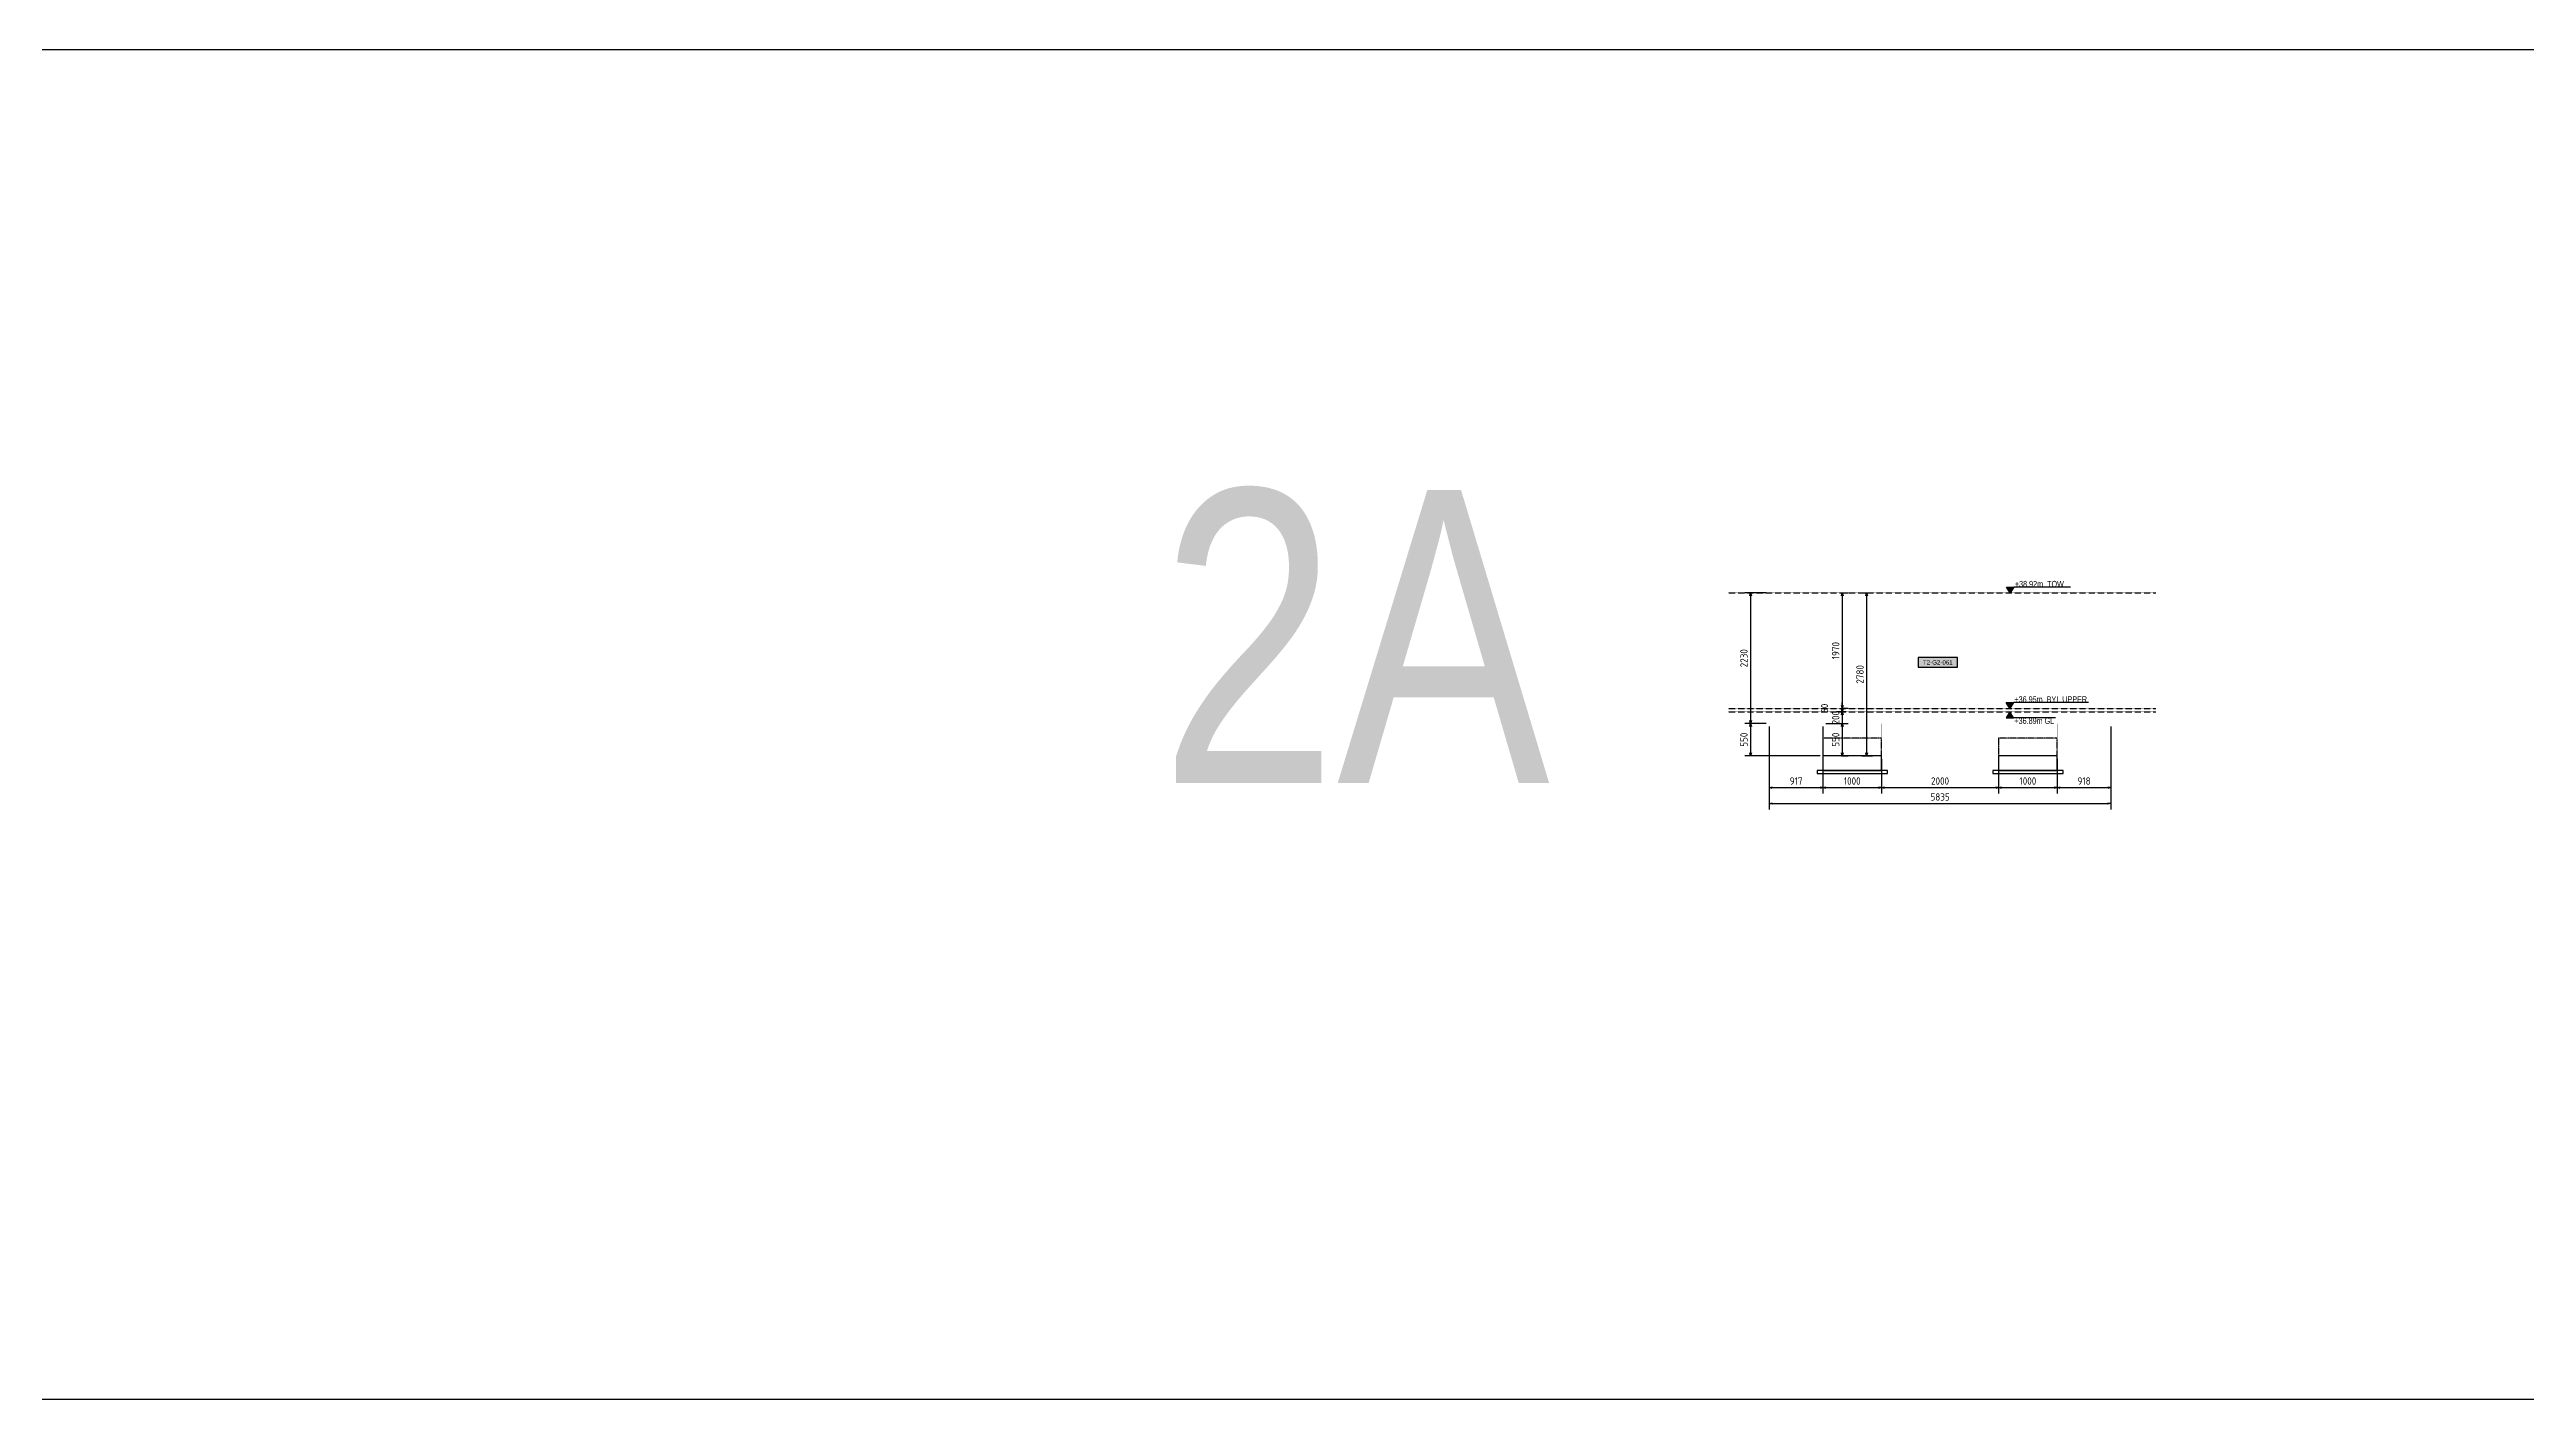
# Model space of a CAD drawing. Header units: centimetres. Extents: x -6122352 to 6876996, y -1694241 to 2592194.
# Drawn here: x 3348444 to 3390746, y 751627 to 774673 of the extents above; entities that cross this region are included whole.
import ezdxf
from ezdxf.enums import TextEntityAlignment as Align

# ---------------------------------------------------------------- set-up
doc = ezdxf.new("R2010")
doc.units = ezdxf.units.CM
doc.header["$MEASUREMENT"] = 0
doc.header["$PDMODE"] = 66
doc.header["$PDSIZE"] = 100
for name, pattern in [('23585-XR-AR-END-SETTING OUT PLAN$0$HIDDEN', [0.375, 0.25, -0.125]), ('CENTER', [2, 1.25, -0.25, 0.25, -0.25]), ('DASHED2', [0.375, 0.25, -0.125])]:
    doc.linetypes.add(name, pattern=pattern)
doc.layers.get('Defpoints').update_dxf_attribs({"color": 255, "linetype": 'CENTER'})
for name, color, linetype in [('00-MI-DIM', 7, 'Continuous'), ('@MI-TYPE-01', 30, 'Continuous'), ('@MI-TYPE-02', 6, 'Continuous'), ('JML-Dimension', 1, 'Continuous'), ('PANEL-TAGS', 7, 'Continuous'), ('SECTION', 130, 'Continuous')]:
    doc.layers.add(name, color=color, linetype=linetype)
doc.styles.add('Arial Narrow', font='ARIALN.TTF', dxfattribs={"width": 0.95, "height": 500})
doc.styles.add('PANELTAG_STYLE', font='arial.ttf')
doc.styles.add('Schueco-BEMSTIL', font='isocpeur.ttf', dxfattribs={"width": 0.9})
doc.styles.add('txt-Pisa-std', font='arial.ttf', dxfattribs={"width": 0.8})
doc.dimstyles.new('MI- JWC-TXT-2.5 MM', dxfattribs={"dimscale": 1.5, "dimtxt": 2.5, "dimasz": 1, "dimexe": 2, "dimexo": 1, "dimgap": 1, "dimtad": 1, "dimdec": 0, "dimdsep": 46, "dimtxsty": 'Schueco-BEMSTIL', "dimblk": 'OPEN30', "dimcen": 0, "dimdle": 2, "dimclrd": 140, "dimclre": 8, "dimclrt": 40, "dimadec": 0, "dimazin": 2, "dimtfac": 1, "dimtdec": 0, "dimtix": 1, "dimtmove": 2, "dimatfit": 3, "dimldrblk": 'OPEN', "dimfxl": 2, "dimlwd": -1, "dimlwe": -1, "dimarcsym": 0})

# ---------------------------------------------------------------- blocks, each defined once
blk = doc.blocks.new('_Open30')
at = {"color": 0, "linetype": 'ByBlock', "lineweight": -2}
for p, q in [((-1, 0.27), (0, 0)), ((0, 0), (-1, -0.27)), ((0, 0), (-1, 0))]:
    blk.add_line(p, q, dxfattribs=at)
blk = doc.blocks.new('*D3475')
at = {"layer": '@MI-TYPE-01', "color": 8, "transparency": 16777216}
for p, q in [((3377814, 763116), (3377814, 761973)), ((3378731, 763116), (3378731, 761973))]:
    blk.add_line(p, q, dxfattribs=at)
at = {"layer": '@MI-TYPE-01', "color": 140, "transparency": 16777216}
blk.add_line((3377864, 762073), (3378681, 762073), dxfattribs=at)
at = {"layer": 'Defpoints', "color": 0, "transparency": 16777216}
for p in [(3377814, 763166), (3378731, 763166), (3378731, 762073)]:
    blk.add_point(p, dxfattribs=at)
at = {"layer": '@MI-TYPE-01', "color": 140, "transparency": 16777216, "xscale": 50, "yscale": 50, "zscale": 50, "rotation": 180}
blk.add_blockref('_Open30', (3377814, 762073), dxfattribs=at)
at = {"layer": '@MI-TYPE-01', "color": 140, "transparency": 16777216, "xscale": 50, "yscale": 50, "zscale": 50}
blk.add_blockref('_Open30', (3378731, 762073), dxfattribs=at)
at = {"layer": '@MI-TYPE-01', "color": 40, "transparency": 16777216, "insert": (3378273, 762185), "char_height": 125, "attachment_point": 5, "style": 'Schueco-BEMSTIL'}
blk.add_mtext('917', dxfattribs=at)
blk = doc.blocks.new('_Open')
at = {"color": 0, "linetype": 'ByBlock', "lineweight": -2}
for p, q in [((-1, 0), (0, 0)), ((-1, 0), (0, 0)), ((0, 0), (-1, 0))]:
    blk.add_line(p, q, dxfattribs=at)
blk = doc.blocks.new('*D3476')
at = {"layer": '@MI-TYPE-01', "color": 8, "transparency": 16777216}
for p, q in [((3378731, 763116), (3378731, 761973)), ((3379731, 762566), (3379731, 761973))]:
    blk.add_line(p, q, dxfattribs=at)
at = {"layer": '@MI-TYPE-01', "color": 140, "transparency": 16777216}
blk.add_line((3378781, 762073), (3379681, 762073), dxfattribs=at)
at = {"layer": 'Defpoints', "color": 0, "transparency": 16777216}
for p in [(3378731, 763166), (3379731, 762616), (3379731, 762073)]:
    blk.add_point(p, dxfattribs=at)
at = {"layer": '@MI-TYPE-01', "color": 140, "transparency": 16777216, "xscale": 50, "yscale": 50, "zscale": 50, "rotation": 180}
blk.add_blockref('_Open30', (3378731, 762073), dxfattribs=at)
at = {"layer": '@MI-TYPE-01', "color": 140, "transparency": 16777216, "xscale": 50, "yscale": 50, "zscale": 50}
blk.add_blockref('_Open30', (3379731, 762073), dxfattribs=at)
at = {"layer": '@MI-TYPE-01', "color": 40, "transparency": 16777216, "insert": (3379231, 762185), "char_height": 125, "attachment_point": 5, "style": 'Schueco-BEMSTIL'}
blk.add_mtext('1000', dxfattribs=at)
blk = doc.blocks.new('*D3477')
at = {"layer": '@MI-TYPE-01', "color": 8, "transparency": 16777216}
for p, q in [((3379731, 762566), (3379731, 761973)), ((3381731, 762566), (3381731, 761973))]:
    blk.add_line(p, q, dxfattribs=at)
at = {"layer": '@MI-TYPE-01', "color": 140, "transparency": 16777216}
blk.add_line((3379781, 762073), (3381681, 762073), dxfattribs=at)
at = {"layer": 'Defpoints', "color": 0, "transparency": 16777216}
for p in [(3379731, 762616), (3381731, 762616), (3381731, 762073)]:
    blk.add_point(p, dxfattribs=at)
at = {"layer": '@MI-TYPE-01', "color": 140, "transparency": 16777216, "xscale": 50, "yscale": 50, "zscale": 50, "rotation": 180}
blk.add_blockref('_Open30', (3379731, 762073), dxfattribs=at)
at = {"layer": '@MI-TYPE-01', "color": 140, "transparency": 16777216, "xscale": 50, "yscale": 50, "zscale": 50}
blk.add_blockref('_Open30', (3381731, 762073), dxfattribs=at)
at = {"layer": '@MI-TYPE-01', "color": 40, "transparency": 16777216, "insert": (3380731, 762185), "char_height": 125, "attachment_point": 5, "style": 'Schueco-BEMSTIL'}
blk.add_mtext('2000', dxfattribs=at)
blk = doc.blocks.new('*D3478')
at = {"layer": '@MI-TYPE-01', "color": 8, "transparency": 16777216}
for p, q in [((3381731, 762566), (3381731, 761973)), ((3382731, 762566), (3382731, 761973))]:
    blk.add_line(p, q, dxfattribs=at)
at = {"layer": '@MI-TYPE-01', "color": 140, "transparency": 16777216}
blk.add_line((3381781, 762073), (3382681, 762073), dxfattribs=at)
at = {"layer": 'Defpoints', "color": 0, "transparency": 16777216}
for p in [(3381731, 762616), (3382731, 762616), (3382731, 762073)]:
    blk.add_point(p, dxfattribs=at)
at = {"layer": '@MI-TYPE-01', "color": 140, "transparency": 16777216, "xscale": 50, "yscale": 50, "zscale": 50, "rotation": 180}
blk.add_blockref('_Open30', (3381731, 762073), dxfattribs=at)
at = {"layer": '@MI-TYPE-01', "color": 140, "transparency": 16777216, "xscale": 50, "yscale": 50, "zscale": 50}
blk.add_blockref('_Open30', (3382731, 762073), dxfattribs=at)
at = {"layer": '@MI-TYPE-01', "color": 40, "transparency": 16777216, "insert": (3382231, 762185), "char_height": 125, "attachment_point": 5, "style": 'Schueco-BEMSTIL'}
blk.add_mtext('1000', dxfattribs=at)
blk = doc.blocks.new('*D3479')
at = {"layer": '@MI-TYPE-01', "color": 8, "transparency": 16777216}
for p, q in [((3383649, 763116), (3383649, 761973)), ((3382731, 762566), (3382731, 761973))]:
    blk.add_line(p, q, dxfattribs=at)
at = {"layer": '@MI-TYPE-01', "color": 140, "transparency": 16777216}
blk.add_line((3382781, 762073), (3383599, 762073), dxfattribs=at)
at = {"layer": 'Defpoints', "color": 0, "transparency": 16777216}
for p in [(3383649, 763166), (3382731, 762616), (3383649, 762073)]:
    blk.add_point(p, dxfattribs=at)
at = {"layer": '@MI-TYPE-01', "color": 140, "transparency": 16777216, "xscale": 50, "yscale": 50, "zscale": 50, "rotation": 180}
blk.add_blockref('_Open30', (3382731, 762073), dxfattribs=at)
at = {"layer": '@MI-TYPE-01', "color": 140, "transparency": 16777216, "xscale": 50, "yscale": 50, "zscale": 50}
blk.add_blockref('_Open30', (3383649, 762073), dxfattribs=at)
at = {"layer": '@MI-TYPE-01', "color": 40, "transparency": 16777216, "insert": (3383190, 762185), "char_height": 125, "attachment_point": 5, "style": 'Schueco-BEMSTIL'}
blk.add_mtext('918', dxfattribs=at)
blk = doc.blocks.new('*D3480')
at = {"layer": '@MI-TYPE-01', "color": 8, "transparency": 16777216}
for p, q in [((3377814, 763116), (3377814, 761701)), ((3383649, 763116), (3383649, 761701))]:
    blk.add_line(p, q, dxfattribs=at)
at = {"layer": '@MI-TYPE-01', "color": 140, "transparency": 16777216}
blk.add_line((3377864, 761801), (3383599, 761801), dxfattribs=at)
at = {"layer": 'Defpoints', "color": 0, "transparency": 16777216}
for p in [(3377814, 763166), (3383649, 763166), (3383649, 761801)]:
    blk.add_point(p, dxfattribs=at)
at = {"layer": '@MI-TYPE-01', "color": 140, "transparency": 16777216, "xscale": 50, "yscale": 50, "zscale": 50, "rotation": 180}
blk.add_blockref('_Open30', (3377814, 761801), dxfattribs=at)
at = {"layer": '@MI-TYPE-01', "color": 140, "transparency": 16777216, "xscale": 50, "yscale": 50, "zscale": 50}
blk.add_blockref('_Open30', (3383649, 761801), dxfattribs=at)
at = {"layer": '@MI-TYPE-01', "color": 40, "transparency": 16777216, "insert": (3380732, 761913), "char_height": 125, "attachment_point": 5, "style": 'Schueco-BEMSTIL'}
blk.add_mtext('5835', dxfattribs=at)
blk = doc.blocks.new('*D3481')
at = {"layer": '@MI-TYPE-01', "color": 8, "transparency": 16777216}
for p, q in [((3377764, 765396), (3377395, 765396)), ((3377764, 763166), (3377395, 763166))]:
    blk.add_line(p, q, dxfattribs=at)
at = {"layer": '@MI-TYPE-01', "color": 140, "transparency": 16777216}
blk.add_line((3377495, 765346), (3377495, 763216), dxfattribs=at)
at = {"layer": 'Defpoints', "color": 0, "transparency": 16777216}
for p in [(3377814, 765396), (3377495, 763166), (3377814, 763166)]:
    blk.add_point(p, dxfattribs=at)
at = {"layer": '@MI-TYPE-01', "color": 140, "transparency": 16777216, "xscale": 50, "yscale": 50, "zscale": 50}
for p, rotation in [((3377495, 765396), 90), ((3377495, 763166), 270)]:
    blk.add_blockref('_Open30', p, dxfattribs=dict(at, rotation=rotation))
at = {"layer": '@MI-TYPE-01', "color": 40, "transparency": 16777216, "insert": (3377382, 764281), "char_height": 125, "attachment_point": 5, "rotation": 90, "style": 'Schueco-BEMSTIL'}
blk.add_mtext('2230', dxfattribs=at)
blk = doc.blocks.new('*D3482')
at = {"layer": '@MI-TYPE-01', "color": 8, "transparency": 16777216}
for p, q in [((3377764, 763166), (3377395, 763166)), ((3378681, 762616), (3377395, 762616))]:
    blk.add_line(p, q, dxfattribs=at)
at = {"layer": '@MI-TYPE-01', "color": 140, "transparency": 16777216}
blk.add_line((3377495, 763116), (3377495, 762666), dxfattribs=at)
at = {"layer": 'Defpoints', "color": 0, "transparency": 16777216}
for p in [(3377814, 763166), (3377495, 762616), (3378731, 762616)]:
    blk.add_point(p, dxfattribs=at)
at = {"layer": '@MI-TYPE-01', "color": 140, "transparency": 16777216, "xscale": 50, "yscale": 50, "zscale": 50}
for p, rotation in [((3377495, 763166), 90), ((3377495, 762616), 270)]:
    blk.add_blockref('_Open30', p, dxfattribs=dict(at, rotation=rotation))
at = {"layer": '@MI-TYPE-01', "color": 40, "transparency": 16777216, "insert": (3377382, 762891), "char_height": 125, "attachment_point": 5, "rotation": 90, "style": 'Schueco-BEMSTIL'}
blk.add_mtext('550', dxfattribs=at)
blk = doc.blocks.new('*U1142')
at = {"layer": 'JML-Dimension'}
h = blk.add_hatch(color=10, dxfattribs=at)
h.dxf.hatch_style = 1
h.paths.add_polyline_path([(0, 0), (-1.5, 2.4), (1.5, 2.4)])
blk.add_line((24.3, 2.4), (1.5, 2.4), dxfattribs=at)
blk.add_lwpolyline([(0, 0), (-1.5, 2.4), (1.5, 2.4), (0, 0)], dxfattribs=at)
at = {"color": 5, "style": 'txt-Pisa-std', "width": 0.8}
blk.add_attdef('+0.0', text='', height=2.5, dxfattribs=at).set_placement((1.9, 2.4), align=Align.BOTTOM_LEFT)
blk = doc.blocks.new('*U1445')
at = {"layer": 'JML-Dimension'}
h = blk.add_hatch(color=10, dxfattribs=at)
h.dxf.hatch_style = 1
h.paths.add_polyline_path([(0, 0), (-1.5, 2.4), (1.5, 2.4)])
blk.add_line((31.8, 2.4), (1.5, 2.4), dxfattribs=at)
blk.add_lwpolyline([(0, 0), (-1.5, 2.4), (1.5, 2.4), (0, 0)], dxfattribs=at)
at = {"color": 5, "style": 'txt-Pisa-std', "width": 0.8}
blk.add_attdef('+0.0', text='', height=2.5, dxfattribs=at).set_placement((1.9, 2.4), align=Align.BOTTOM_LEFT)
blk = doc.blocks.new('*U3457')
at = {"layer": 'JML-Dimension'}
h = blk.add_hatch(color=10, dxfattribs=at)
h.dxf.hatch_style = 1
h.paths.add_polyline_path([(0, 0), (-1.5, 2.4), (1.5, 2.4)])
blk.add_line((18.4, 2.4), (1.5, 2.4), dxfattribs=at)
blk.add_lwpolyline([(0, 0), (-1.5, 2.4), (1.5, 2.4), (0, 0)], dxfattribs=at)
at = {"color": 5, "style": 'txt-Pisa-std', "width": 0.8}
blk.add_attdef('+0.0', text='', height=2.5, dxfattribs=at).set_placement((1.9, 2.4), align=Align.BOTTOM_LEFT)
blk = doc.blocks.new('*D3483')
at = {"layer": '@MI-TYPE-01', "color": 8, "transparency": 16777216}
for p, q in [((3379396, 765396), (3379576, 765396)), ((3379396, 762616), (3379576, 762616))]:
    blk.add_line(p, q, dxfattribs=at)
at = {"layer": '@MI-TYPE-01', "color": 140, "transparency": 16777216}
blk.add_line((3379476, 765346), (3379476, 762666), dxfattribs=at)
at = {"layer": 'Defpoints', "color": 0, "transparency": 16777216}
for p in [(3379346, 765396), (3379346, 762616), (3379476, 762616)]:
    blk.add_point(p, dxfattribs=at)
at = {"layer": '@MI-TYPE-01', "color": 140, "transparency": 16777216, "xscale": 50, "yscale": 50, "zscale": 50}
for p, rotation in [((3379476, 765396), 90), ((3379476, 762616), 270)]:
    blk.add_blockref('_Open30', p, dxfattribs=dict(at, rotation=rotation))
at = {"layer": '@MI-TYPE-01', "color": 40, "transparency": 16777216, "insert": (3379364, 764006), "char_height": 125, "attachment_point": 5, "rotation": 90, "style": 'Schueco-BEMSTIL'}
blk.add_mtext('2780', dxfattribs=at)
blk = doc.blocks.new('*D3484')
at = {"layer": '@MI-TYPE-01', "color": 8, "transparency": 16777216}
for p, q in [((3379051, 765396), (3379161, 765396)), ((3379051, 763426), (3379161, 763426))]:
    blk.add_line(p, q, dxfattribs=at)
at = {"layer": '@MI-TYPE-01', "color": 140, "transparency": 16777216}
blk.add_line((3379061, 765346), (3379061, 763476), dxfattribs=at)
at = {"layer": 'Defpoints', "color": 0, "transparency": 16777216}
for p in [(3379001, 765396), (3379001, 763426), (3379061, 763426)]:
    blk.add_point(p, dxfattribs=at)
at = {"layer": '@MI-TYPE-01', "color": 140, "transparency": 16777216, "xscale": 50, "yscale": 50, "zscale": 50}
for p, rotation in [((3379061, 765396), 90), ((3379061, 763426), 270)]:
    blk.add_blockref('_Open30', p, dxfattribs=dict(at, rotation=rotation))
at = {"layer": '@MI-TYPE-01', "color": 40, "transparency": 16777216, "insert": (3378949, 764411), "char_height": 125, "attachment_point": 5, "rotation": 90, "style": 'Schueco-BEMSTIL'}
blk.add_mtext('1970', dxfattribs=at)
blk = doc.blocks.new('*D3485')
at = {"layer": '@MI-TYPE-01', "color": 8, "transparency": 16777216}
for p, q in [((3379126, 763366), (3378961, 763366)), ((3379051, 763426), (3379161, 763426))]:
    blk.add_line(p, q, dxfattribs=at)
at = {"layer": '@MI-TYPE-01', "color": 140, "transparency": 16777216}
for p, q in [((3379061, 763476), (3379061, 763526)), ((3379061, 763426), (3379061, 763366)), ((3379061, 763316), (3379061, 763266))]:
    blk.add_line(p, q, dxfattribs=at)
at = {"layer": 'Defpoints', "color": 0, "transparency": 16777216}
for p in [(3379001, 763426), (3379061, 763366), (3379176, 763366)]:
    blk.add_point(p, dxfattribs=at)
at = {"layer": '@MI-TYPE-01', "color": 140, "transparency": 16777216, "xscale": 50, "yscale": 50, "zscale": 50}
for p, rotation in [((3379061, 763426), 270), ((3379061, 763366), 90)]:
    blk.add_blockref('_Open30', p, dxfattribs=dict(at, rotation=rotation))
at = {"layer": '@MI-TYPE-01', "color": 40, "transparency": 16777216, "insert": (3378758, 763426), "char_height": 125, "attachment_point": 5, "rotation": 90, "style": 'Schueco-BEMSTIL'}
blk.add_mtext('60', dxfattribs=at)
blk = doc.blocks.new('*D3486')
at = {"layer": '@MI-TYPE-01', "color": 8, "transparency": 16777216}
for p, q in [((3378781, 763166), (3379161, 763166)), ((3379048, 762616), (3379161, 762616))]:
    blk.add_line(p, q, dxfattribs=at)
at = {"layer": '@MI-TYPE-01', "color": 140, "transparency": 16777216}
blk.add_line((3379061, 763116), (3379061, 762666), dxfattribs=at)
at = {"layer": 'Defpoints', "color": 0, "transparency": 16777216}
for p in [(3378731, 763166), (3378998, 762616), (3379061, 762616)]:
    blk.add_point(p, dxfattribs=at)
at = {"layer": '@MI-TYPE-01', "color": 140, "transparency": 16777216, "xscale": 50, "yscale": 50, "zscale": 50}
for p, rotation in [((3379061, 763166), 90), ((3379061, 762616), 270)]:
    blk.add_blockref('_Open30', p, dxfattribs=dict(at, rotation=rotation))
at = {"layer": '@MI-TYPE-01', "color": 40, "transparency": 16777216, "insert": (3378949, 762891), "char_height": 125, "attachment_point": 5, "rotation": 90, "style": 'Schueco-BEMSTIL'}
blk.add_mtext('550', dxfattribs=at)
blk = doc.blocks.new('PANELTAG')
at = {"layer": 'PANEL-TAGS', "color": 1}
blk.add_lwpolyline([(-13.5, -3.3), (13.5, -3.3), (13.5, 3.3), (-13.5, 3.3)], close=True, dxfattribs=at)
at = {"layer": 'PANEL-TAGS', "color": 40, "true_color": 0xffd700}
blk.add_solid([(-13.5, -3.3), (13.5, -3.3), (-13.5, 3.3), (13.5, 3.3)], dxfattribs=at)
at = {"layer": 'PANEL-TAGS', "color": 5, "style": 'PANELTAG_STYLE'}
blk.add_attdef('TAGNO', text='', height=3, dxfattribs=at).set_placement((0, 0), align=Align.CENTER)
blk = doc.blocks.new('*D3487')
at = {"layer": '@MI-TYPE-01', "color": 8, "transparency": 16777216}
for p, q in [((3378781, 763166), (3379161, 763166)), ((3379126, 763366), (3378961, 763366))]:
    blk.add_line(p, q, dxfattribs=at)
at = {"layer": '@MI-TYPE-01', "color": 140, "transparency": 16777216}
for p, q in [((3379061, 763416), (3379061, 763466)), ((3379061, 763366), (3379061, 763166)), ((3379061, 763116), (3379061, 763066))]:
    blk.add_line(p, q, dxfattribs=at)
at = {"layer": 'Defpoints', "color": 0, "transparency": 16777216}
for p in [(3378731, 763166), (3379061, 763166), (3379176, 763366)]:
    blk.add_point(p, dxfattribs=at)
at = {"layer": '@MI-TYPE-01', "color": 140, "transparency": 16777216, "xscale": 50, "yscale": 50, "zscale": 50}
for p, rotation in [((3379061, 763366), 270), ((3379061, 763166), 90)]:
    blk.add_blockref('_Open30', p, dxfattribs=dict(at, rotation=rotation))
at = {"layer": '@MI-TYPE-01', "color": 40, "transparency": 16777216, "insert": (3378949, 763266), "char_height": 125, "attachment_point": 5, "rotation": 90, "style": 'Schueco-BEMSTIL'}
blk.add_mtext('200', dxfattribs=at)
blk = doc.blocks.new('T1-FOOTING ELEVATION')
at = {"color": 9}
blk.add_lwpolyline([(-600, -250), (600, -250), (600, -300), (-600, -300)], close=True, dxfattribs=at)
at = {"layer": '@MI-TYPE-01', "color": 114, "linetype": '23585-XR-AR-END-SETTING OUT PLAN$0$HIDDEN', "ltscale": 20, "true_color": 0x139b48}
blk.add_lwpolyline([(-500, 0), (-500, 300), (500, 300), (500, 0)], dxfattribs=at)
at = {"layer": '@MI-TYPE-01', "color": 114, "true_color": 0x139b48}
blk.add_lwpolyline([(-500, 0), (500, 0), (500, -250), (-500, -250)], close=True, dxfattribs=at)

msp = doc.modelspace()

# ---------------------------------------------------------------- linework, layer by layer
msp.add_lwpolyline([(3278170.28592, 774672.96272), (3619170.65253, 774672.96272), (3619170.65253, 751626.79873), (3278170.28592, 751626.79873)], close=True)
at = {"layer": '@MI-TYPE-01', "const_width": 2.5}
msp.add_lwpolyline([(3377814.17764, 765395.56853), (3383649.17764, 765395.56853), (3383649.17764, 763165.56853), (3382731.17764, 763165.56853), (3382731.17764, 762615.56853), (3381731.17764, 762615.56853), (3381731.17764, 763165.56853), (3379731.17764, 763165.56853), (3379731.17764, 762615.56853), (3378731.17764, 762615.56853), (3378731.17764, 763165.56853), (3377814.17764, 763165.56853), (3377814.17764, 765395.56853)], dxfattribs=at)
at = {"layer": '@MI-TYPE-02', "color": 160, "linetype": 'DASHED2', "ltscale": 5}
for points in [[(3377117.29228, 765395.56853), (3384414.32513, 765395.56853)], [(3377117.29228, 763425.56853), (3384414.32513, 763425.56853)], [(3377117.29228, 763365.56853), (3384414.32513, 763365.56853)]]:
    msp.add_lwpolyline(points, dxfattribs=at)

# ---------------------------------------------------------------- block references
at = {"layer": '@MI-TYPE-01', "color": 30, "xscale": -1}
for p in [(3379231.17764, 762615.56853), (3382231.17764, 762615.56853)]:
    msp.add_blockref('T1-FOOTING ELEVATION', p, dxfattribs=at)
at = {"layer": 'PANEL-TAGS'}
ref = msp.add_blockref('PANELTAG', (3380693.06461, 764210.10422), dxfattribs=dict(at, xscale=25, yscale=25, zscale=25))
ref.add_attrib('TAGNO', 'T2-G2-061', dxfattribs={"color": 5, "height": 75, "style": 'PANELTAG_STYLE'}).set_placement((3380693.06461, 764210.10422), align=Align.MIDDLE_CENTER)
at = {"layer": 'SECTION', "color": 6}
ref = msp.add_blockref('*U1142', (3381929.44835, 765395.56853), dxfattribs=dict(at, xscale=42.30147098076819, yscale=42.30147098076819, zscale=42.30147098076819))
ref.add_attrib('+0.0', '+38.92m  TOW', (3382008.577, 765495.82559), dxfattribs={"layer": 'JML-Dimension', "color": 5, "height": 105.7536775, "style": 'txt-Pisa-std', "width": 0.8})
ref = msp.add_blockref('*U1445', (3381922.15486, 763425.56857), dxfattribs=dict(at, xscale=42.30147098076819, yscale=42.30147098076819, zscale=42.30147098076819))
ref.add_attrib('+0.0', '+36.95m  BYL UPPER', (3382001.28351, 763525.82564), dxfattribs={"layer": 'JML-Dimension', "color": 5, "height": 105.7536775, "style": 'txt-Pisa-std', "width": 0.8})
ref = msp.add_blockref('*U3457', (3381921.61486, 763365.56853), dxfattribs=dict(at, xscale=-42.30147098076819, yscale=42.30147098076819, zscale=42.30147098076819, rotation=180))
ref.add_attrib('+0.0', '+36.89m GL', (3382000.74351, 763159.55778), dxfattribs={"layer": 'JML-Dimension', "color": 5, "height": 105.753677, "style": 'txt-Pisa-std', "width": 0.8})

# ---------------------------------------------------------------- texts
at = {"layer": '00-MI-DIM', "color": 6, "insert": (3367409.30842, 767152.64058), "char_height": 5000, "attachment_point": 1, "style": 'Arial Narrow'}
msp.add_mtext_dynamic_manual_height_columns('2A', width=73699.0314771, gutter_width=2500, heights=[0], dxfattribs=at)

# ---------------------------------------------------------------- dimensions: what is measured, and where the dimension line sits
at = {"layer": '@MI-TYPE-01'}
for base, p1, p2, picture, middle in [((3377494.83616, 763165.56853), (3377814.17764, 765395.56853), (3377814.17764, 763165.56853), '*D3481', (3377382.33616, 764280.56853)), ((3379061.33759, 763425.56853), (3379000.80466, 765395.56853), (3379000.80466, 763425.56853), '*D3484', (3378948.83759, 764410.56853)), ((3379476.44216, 762615.56853), (3379345.87263, 765395.56853), (3379345.87263, 762615.56853), '*D3483', (3379363.94216, 764005.56853)), ((3377494.83616, 762615.56853), (3377814.17764, 763165.56853), (3378731.17764, 762615.56853), '*D3482', (3377382.33616, 762890.56853)), ((3379061.33759, 763165.56853), (3379175.7751, 763365.56853), (3378731.17764, 763165.56853), '*D3487', (3378948.83759, 763265.56853)), ((3379061.33759, 762615.56853), (3378731.17764, 763165.56853), (3378997.98988, 762615.56853), '*D3486', (3378948.83759, 762890.56853))]:
    dim = msp.add_linear_dim(base=base, p1=p1, p2=p2, angle=90, dimstyle='MI- JWC-TXT-2.5 MM', dxfattribs=at)
    dim.commit()
    dim.dimension.update_dxf_attribs({"geometry": picture, "text_midpoint": middle})
for base, p1, p2, picture, middle in [((3378731.17764, 762072.93317), (3377814.17764, 763165.56853), (3378731.17764, 763165.56853), '*D3475', (3378272.67764, 762185.43317)), ((3383649.17764, 761800.70467), (3377814.17764, 763165.56853), (3383649.17764, 763165.56853), '*D3480', (3380731.67764, 761913.20467)), ((3379731.17764, 762072.93317), (3378731.17764, 763165.56853), (3379731.17764, 762615.56853), '*D3476', (3379231.17764, 762185.43317)), ((3383649.17764, 762072.93317), (3382731.17764, 762615.56853), (3383649.17764, 763165.56853), '*D3479', (3383190.17764, 762185.43317)), ((3381731.17764, 762072.93317), (3379731.17764, 762615.56853), (3381731.17764, 762615.56853), '*D3477', (3380731.17764, 762185.43317)), ((3382731.17764, 762072.93317), (3381731.17764, 762615.56853), (3382731.17764, 762615.56853), '*D3478', (3382231.17764, 762185.43317))]:
    dim = msp.add_linear_dim(base=base, p1=p1, p2=p2, dimstyle='MI- JWC-TXT-2.5 MM', dxfattribs=at)
    dim.commit()
    dim.dimension.update_dxf_attribs({"geometry": picture, "text_midpoint": middle})
dim = msp.add_linear_dim(base=(3379061.33759, 763365.56853), p1=(3379000.80466, 763425.56853), p2=(3379175.7751, 763365.56853), angle=90, dimstyle='MI- JWC-TXT-2.5 MM', dxfattribs=at)
dim.commit()
dim.dimension.update_dxf_attribs({"geometry": '*D3485', "text_midpoint": (3378757.73468, 763425.56853), "dimtype": 160})

doc.saveas('drawing.dxf')
